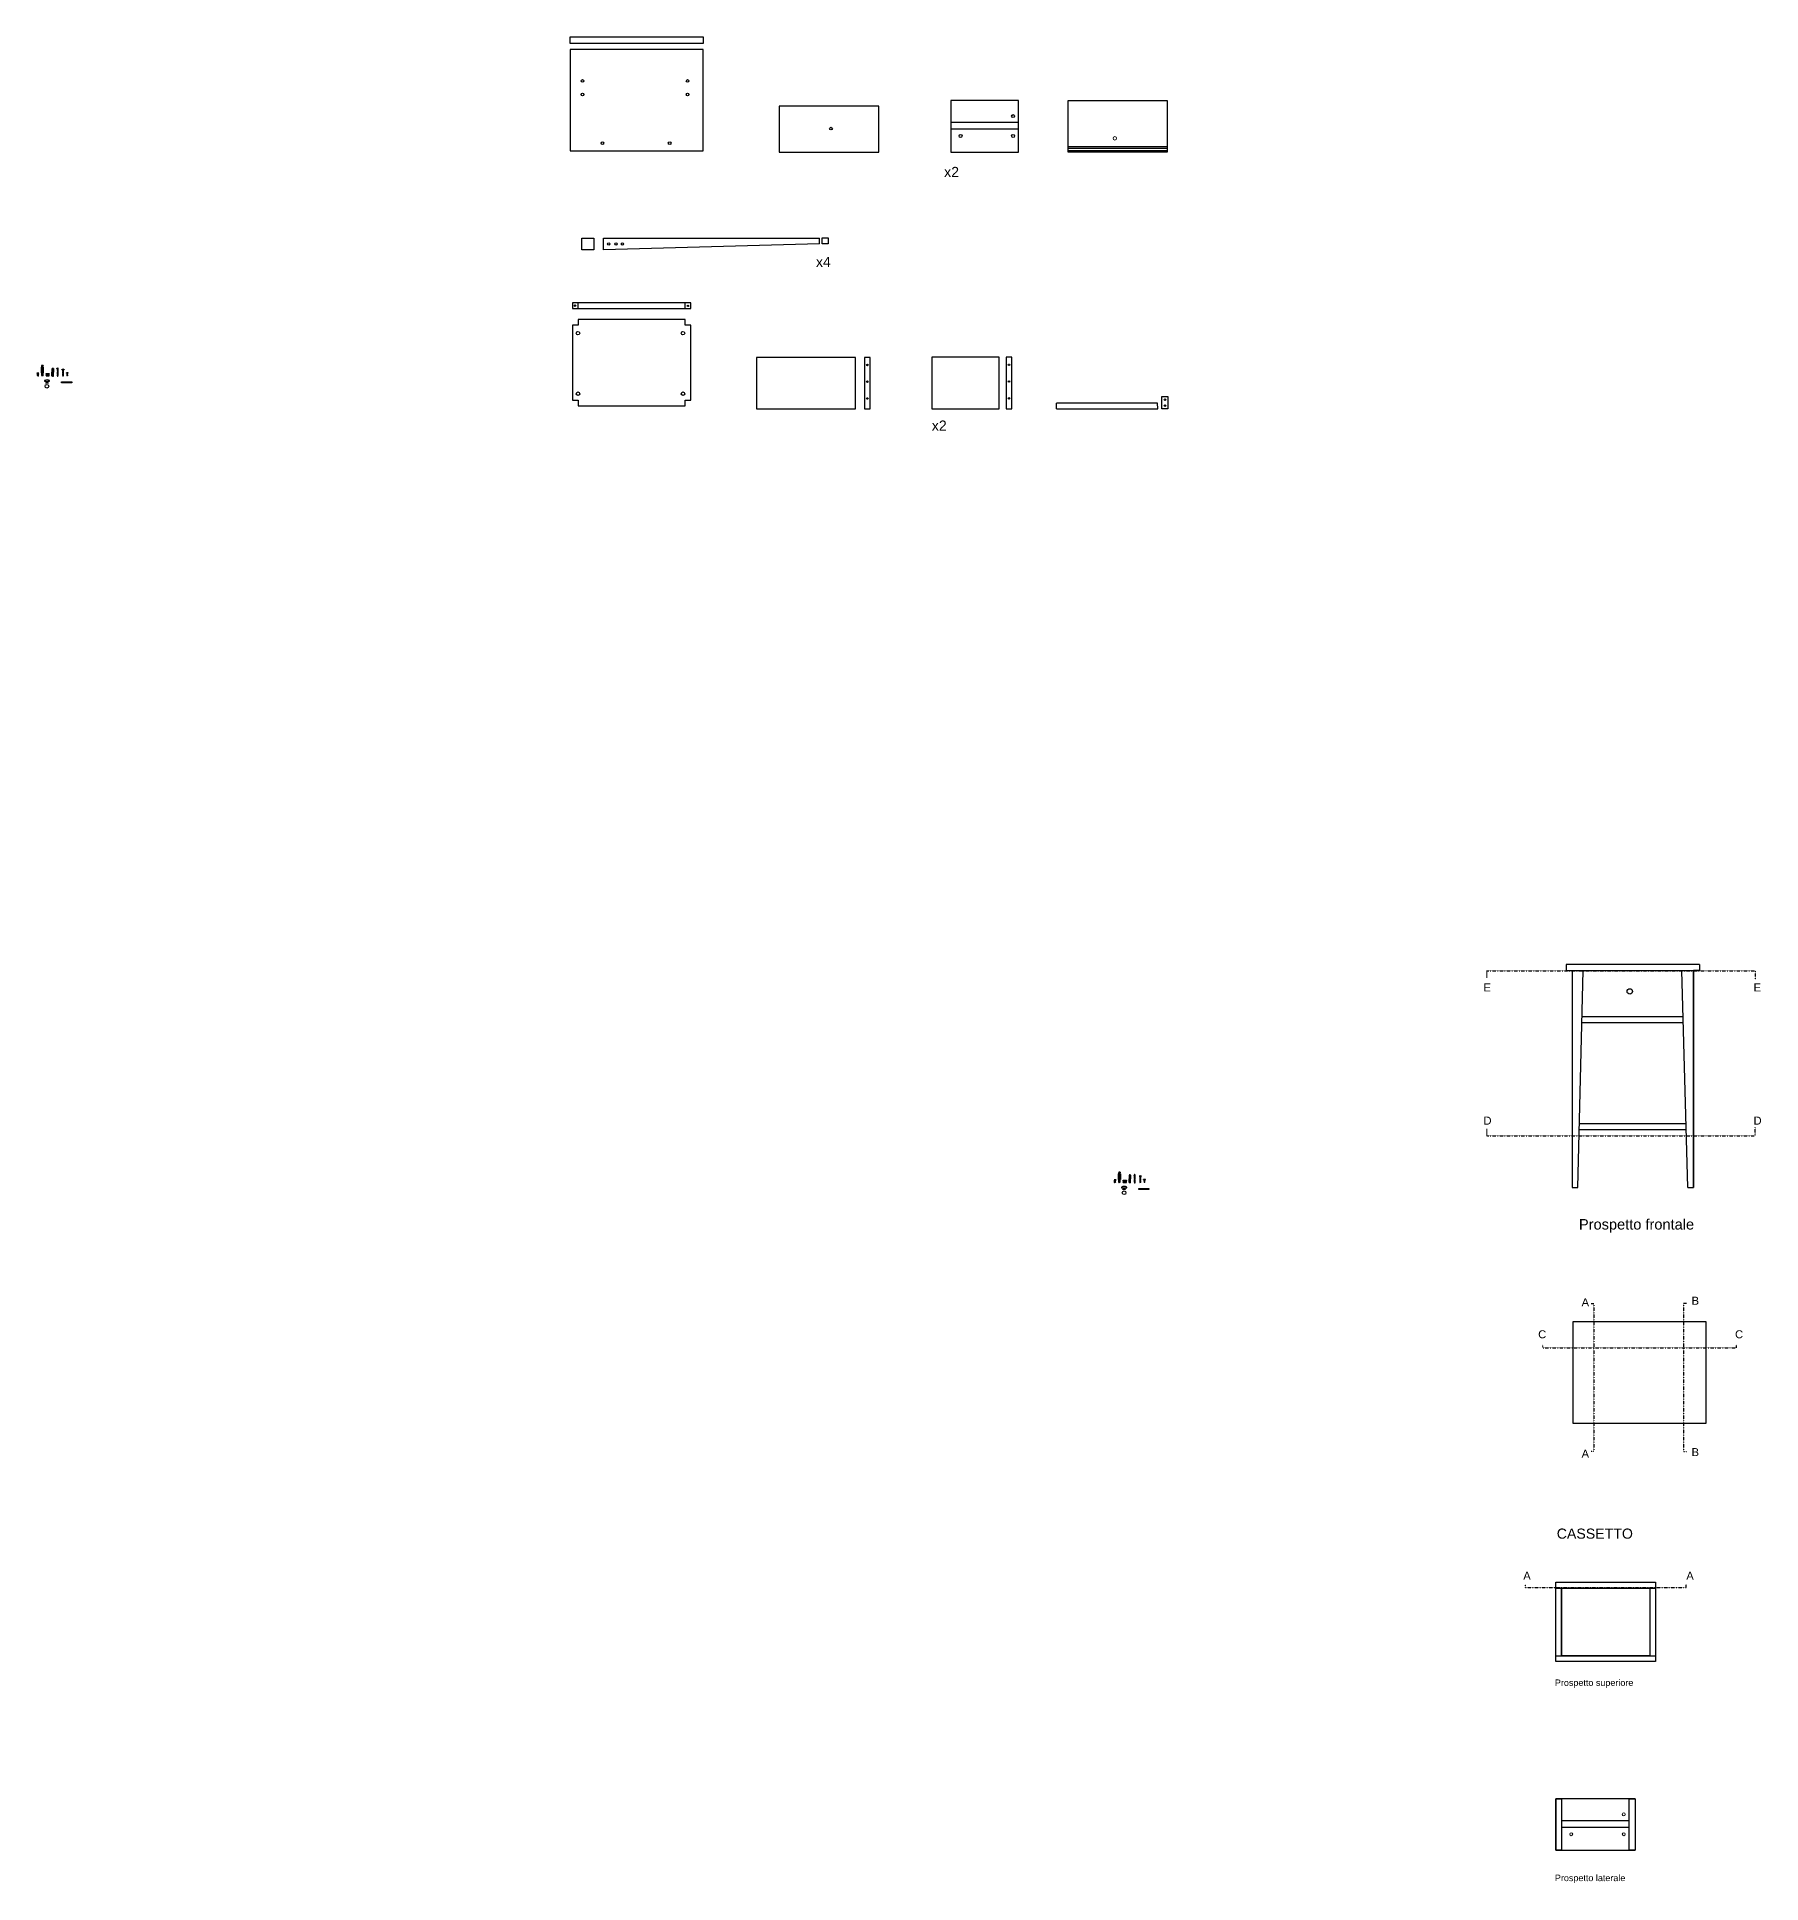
# Model space of a CAD drawing. Header units: inches. Extents: x 127 to 12054, y 222 to 18946.
# Drawn here: x 127 to 6081, y 11242 to 17616 of the extents above; entities that cross this region are included whole.
import ezdxf

# ---------------------------------------------------------------- set-up
doc = ezdxf.new("R2010")
doc.units = ezdxf.units.IN
doc.header["$MEASUREMENT"] = 0
doc.linetypes.add('DASHDOT', pattern=[1, 0.5, -0.25, 0, -0.25])
doc.layers.add('Arredi', color=3, linetype='Continuous', lineweight=30)
doc.layers.add('Dettagli', color=210, linetype='Continuous', lineweight=5)
for name, color, linetype in [('sezioni', 2, 'DASHDOT'), ('Testo', 1, 'Continuous'), ('Viti', 2, 'Continuous')]:
    doc.layers.add(name, color=color, linetype=linetype)
doc.styles.get("Standard").update_dxf_attribs({"font": 'Arial.ttf'})

# ---------------------------------------------------------------- blocks, each defined once
blk = doc.blocks.new('100413')
for p, q in [((40.46, 249.33), (40.43, 249.36)), ((40.43, 249.02), (40.47, 248.98)), ((40.48, 249.38), (40.46, 249.33)), ((40.49, 249.03), (40.46, 249.33)), ((40.47, 248.98), (40.49, 249.03)), ((40.53, 249.33), (40.48, 249.38)), ((40.49, 249.03), (40.54, 248.98)), ((40.55, 249.38), (40.53, 249.33)), ((40.56, 249.03), (40.53, 249.33)), ((40.54, 248.98), (40.56, 249.03)), ((40.6, 249.33), (40.55, 249.38)), ((40.56, 249.03), (40.61, 248.98)), ((40.62, 249.38), (40.6, 249.33)), ((40.63, 249.03), (40.6, 249.33)), ((40.61, 248.98), (40.63, 249.03)), ((40.67, 249.33), (40.62, 249.38)), ((40.63, 249.03), (40.68, 248.98)), ((40.69, 249.38), (40.67, 249.33)), ((40.7, 249.03), (40.67, 249.33)), ((40.68, 248.98), (40.7, 249.03)), ((40.74, 249.33), (40.69, 249.38)), ((40.7, 249.03), (40.75, 248.98)), ((40.76, 249.38), (40.74, 249.33)), ((40.77, 249.03), (40.74, 249.33)), ((40.75, 248.98), (40.77, 249.03)), ((40.81, 249.33), (40.76, 249.38)), ((40.77, 249.03), (40.82, 248.98)), ((40.83, 249.38), (40.81, 249.33)), ((40.84, 249.03), (40.81, 249.33)), ((40.82, 248.98), (40.84, 249.03)), ((40.88, 249.33), (40.83, 249.38)), ((40.84, 249.03), (40.89, 248.98)), ((40.9, 249.38), (40.88, 249.33)), ((40.91, 249.03), (40.88, 249.33)), ((40.89, 248.98), (40.91, 249.03)), ((40.95, 249.33), (40.9, 249.38)), ((40.91, 249.03), (40.96, 248.98)), ((40.97, 249.38), (40.95, 249.33)), ((40.98, 249.03), (40.95, 249.33)), ((40.96, 248.98), (40.98, 249.03)), ((41.02, 249.33), (40.97, 249.38)), ((40.98, 249.03), (41.03, 248.98)), ((41.04, 249.38), (41.02, 249.33)), ((41.05, 249.03), (41.02, 249.33)), ((41.03, 248.98), (41.05, 249.03)), ((41.09, 249.33), (41.04, 249.38)), ((41.05, 249.03), (41.1, 248.98)), ((41.11, 249.38), (41.09, 249.33)), ((41.12, 249.03), (41.09, 249.33)), ((41.1, 248.98), (41.12, 249.03)), ((41.16, 249.33), (41.11, 249.38)), ((41.12, 249.03), (41.17, 248.98)), ((41.18, 249.38), (41.16, 249.33)), ((41.19, 249.03), (41.16, 249.33)), ((41.17, 248.98), (41.19, 249.03)), ((41.23, 249.33), (41.18, 249.38)), ((41.19, 249.03), (41.24, 248.98)), ((41.25, 249.38), (41.23, 249.33)), ((41.26, 249.03), (41.23, 249.33)), ((41.24, 248.98), (41.26, 249.03)), ((41.3, 249.33), (41.25, 249.38)), ((41.26, 249.03), (41.31, 248.98)), ((41.32, 249.38), (41.3, 249.33)), ((41.33, 249.03), (41.3, 249.33)), ((41.31, 248.98), (41.33, 249.03)), ((41.37, 249.33), (41.32, 249.38)), ((41.33, 249.03), (41.38, 248.98)), ((41.39, 249.38), (41.37, 249.33)), ((41.4, 249.03), (41.37, 249.33)), ((41.38, 248.98), (41.4, 249.03)), ((41.44, 249.33), (41.39, 249.38)), ((41.4, 249.03), (41.45, 248.98)), ((41.46, 249.38), (41.44, 249.33)), ((41.47, 249.03), (41.44, 249.33)), ((41.45, 248.98), (41.47, 249.03)), ((41.51, 249.33), (41.46, 249.38)), ((41.47, 249.03), (41.52, 248.98)), ((41.53, 249.38), (41.51, 249.33)), ((41.54, 249.03), (41.51, 249.33)), ((41.52, 248.98), (41.54, 249.03)), ((41.58, 249.33), (41.53, 249.38)), ((41.54, 249.03), (41.59, 248.98)), ((41.6, 249.38), (41.58, 249.33)), ((41.61, 249.03), (41.58, 249.33)), ((41.59, 248.98), (41.61, 249.03)), ((41.65, 249.33), (41.6, 249.38)), ((41.61, 249.03), (41.66, 248.98)), ((41.67, 249.38), (41.65, 249.33)), ((41.68, 249.03), (41.65, 249.33)), ((41.66, 248.98), (41.68, 249.03)), ((41.72, 249.33), (41.67, 249.38)), ((41.68, 249.03), (41.73, 248.98)), ((41.74, 249.38), (41.72, 249.33)), ((41.75, 249.03), (41.72, 249.33)), ((41.73, 248.98), (41.75, 249.03)), ((41.79, 249.33), (41.74, 249.38)), ((41.75, 249.03), (41.8, 248.98)), ((41.81, 249.38), (41.79, 249.33)), ((41.82, 249.03), (41.79, 249.33)), ((41.8, 248.98), (41.82, 249.03)), ((41.86, 249.33), (41.81, 249.38)), ((41.82, 249.03), (41.87, 248.98)), ((41.88, 249.38), (41.86, 249.33)), ((41.89, 249.03), (41.86, 249.33)), ((41.87, 248.98), (41.89, 249.03)), ((41.93, 249.33), (41.88, 249.38)), ((41.89, 249.03), (41.94, 248.98)), ((41.95, 249.38), (41.93, 249.33)), ((41.96, 249.03), (41.93, 249.33)), ((41.94, 248.98), (41.96, 249.03)), ((42, 249.33), (41.95, 249.38)), ((41.96, 249.03), (42.01, 248.98)), ((42.02, 249.38), (42, 249.33)), ((42.03, 249.03), (42, 249.33)), ((42.01, 248.98), (42.03, 249.03)), ((42.07, 249.33), (42.02, 249.38)), ((42.03, 249.03), (42.08, 248.98)), ((42.09, 249.38), (42.07, 249.33)), ((42.1, 249.03), (42.07, 249.33)), ((42.08, 248.98), (42.1, 249.03)), ((42.14, 249.33), (42.09, 249.38)), ((42.1, 249.03), (42.15, 248.98)), ((42.16, 249.38), (42.14, 249.33)), ((42.17, 249.03), (42.14, 249.33)), ((42.15, 248.98), (42.17, 249.03)), ((42.21, 249.33), (42.16, 249.38)), ((42.17, 249.03), (42.22, 248.98)), ((42.23, 249.38), (42.21, 249.33)), ((42.24, 249.03), (42.21, 249.33)), ((42.22, 248.98), (42.24, 249.03)), ((42.28, 249.33), (42.23, 249.38)), ((42.24, 249.03), (42.29, 248.98)), ((42.3, 249.38), (42.28, 249.33)), ((42.31, 249.03), (42.28, 249.33)), ((42.29, 248.98), (42.31, 249.03)), ((42.35, 249.33), (42.3, 249.38)), ((42.31, 249.03), (42.36, 248.98)), ((42.37, 249.38), (42.35, 249.33)), ((42.38, 249.03), (42.35, 249.33)), ((42.36, 248.98), (42.38, 249.03)), ((42.42, 249.33), (42.37, 249.38)), ((42.38, 249.03), (42.43, 248.98)), ((42.44, 249.38), (42.42, 249.33)), ((42.45, 249.03), (42.42, 249.33)), ((42.43, 248.98), (42.45, 249.03)), ((42.49, 249.33), (42.44, 249.38)), ((42.45, 249.03), (42.5, 248.98)), ((42.51, 249.38), (42.49, 249.33)), ((42.52, 249.03), (42.49, 249.33)), ((42.5, 248.98), (42.52, 249.03)), ((42.56, 249.33), (42.51, 249.38)), ((42.52, 249.03), (42.57, 248.98)), ((42.58, 249.38), (42.56, 249.33)), ((42.59, 249.03), (42.56, 249.33)), ((42.57, 248.98), (42.59, 249.03)), ((42.63, 249.33), (42.58, 249.38)), ((42.59, 249.03), (42.64, 248.98)), ((42.65, 249.38), (42.63, 249.33)), ((42.66, 249.03), (42.63, 249.33)), ((42.64, 248.98), (42.66, 249.03)), ((42.7, 249.33), (42.65, 249.38)), ((42.66, 249.03), (42.71, 248.98)), ((42.72, 249.38), (42.7, 249.33)), ((42.73, 249.03), (42.7, 249.33)), ((42.71, 248.98), (42.73, 249.03)), ((42.77, 249.33), (42.72, 249.38)), ((42.73, 249.03), (42.78, 248.98)), ((42.8, 249.03), (42.77, 249.33)), ((42.77, 249.33), (42.8, 249.33)), ((42.78, 248.98), (42.8, 249.03)), ((42.8, 249.03), (42.8, 249.03)), ((42.83, 249.3), (42.83, 249.05))]:
    blk.add_line(p, q)
blk.add_lwpolyline([(40.33, 248.75), (40.33, 249.61, -0.414214), (40.35, 249.63), (40.41, 249.63, -0.414214), (40.43, 249.61), (40.43, 248.75, -0.414214), (40.41, 248.73), (40.35, 248.73, -0.414214)], format="xyb", close=True)
for centre, radius, start, end in [((41.35, 249.18), 1.08, 161.1224, 198.8776), ((42.8, 249.3), 0.025, 0, 90), ((42.8, 249.05), 0.025, 270, 0)]:
    blk.add_arc(centre, radius, start, end)
blk = doc.blocks.new('*U51')
blk.add_lwpolyline([(0, 0), (0, 0.1), (0.05, 0), (0.12, -0.4), (0.12, -0.5), (0.07, -0.4), (0, 0)])
blk = doc.blocks.new('*U52')
at = {"color": 0, "linetype": 'ByBlock', "lineweight": -2, "transparency": 16777216}
for p in [(42.38, 270.66), (42.6, 270.66), (42.81, 270.66), (43.03, 270.66), (43.24, 270.66)]:
    blk.add_blockref('*U51', p, dxfattribs=at)
blk = doc.blocks.new('118331')
for p, q in [((40.13, 264.93), (40.13, 264.33)), ((40.13, 264.93), (40.33, 264.93)), ((40.13, 264.33), (40.33, 264.33)), ((40.33, 264.93), (40.33, 264.33)), ((40.73, 264.83), (40.33, 264.83)), ((40.73, 264.43), (40.33, 264.43)), ((40.73, 264.98), (40.73, 264.28)), ((40.73, 264.98), (42.98, 264.98)), ((40.73, 264.8), (40.73, 264.45)), ((42.98, 264.28), (40.73, 264.28)), ((40.83, 264.98), (40.83, 264.68)), ((40.83, 264.93), (42.93, 264.93)), ((40.83, 264.68), (42.93, 264.68)), ((40.83, 264.58), (40.83, 264.28)), ((40.83, 264.58), (42.93, 264.58)), ((40.83, 264.33), (42.93, 264.33)), ((42.93, 264.98), (42.93, 264.68)), ((42.93, 264.58), (42.93, 264.28)), ((42.98, 264.98), (42.98, 264.28)), ((42.98, 264.83), (43.07, 264.83)), ((43.14, 264.43), (42.98, 264.43)), ((43.12, 264.83), (43.28, 264.83)), ((43.35, 264.43), (43.19, 264.43)), ((43.33, 264.83), (43.5, 264.83)), ((43.57, 264.43), (43.4, 264.43)), ((43.55, 264.83), (43.72, 264.83)), ((43.79, 264.43), (43.62, 264.43)), ((43.77, 264.83), (43.93, 264.83)), ((44, 264.43), (43.84, 264.43)), ((43.98, 264.83), (44.08, 264.83)), ((44.08, 264.43), (44.05, 264.43)), ((44.13, 264.78), (44.13, 264.48))]:
    blk.add_line(p, q)
for centre, start, end in [((44.08, 264.78), 360, 90), ((44.08, 264.48), 270, 0)]:
    blk.add_arc(centre, 0.05, start, end)
blk.add_blockref('*U52', (0.69, -5.83))
blk = doc.blocks.new('*U61')
blk.add_lwpolyline([(0, 0), (0, 0.1), (0.05, 0), (0.12, -0.4), (0.12, -0.5), (0.07, -0.4), (0, 0)])
blk = doc.blocks.new('*U62')
at = {"color": 0, "linetype": 'ByBlock', "lineweight": -2, "transparency": 16777216}
for p in [(42.38, 270.66), (42.61, 270.66), (42.84, 270.66), (43.06, 270.66)]:
    blk.add_blockref('*U61', p, dxfattribs=at)
blk = doc.blocks.new('100347')
for p, q in [((40.13, 252.09), (40.25, 251.93)), ((40.13, 252.09), (40.13, 251.29)), ((40.25, 251.44), (40.13, 251.29)), ((40.41, 251.49), (40.38, 251.49)), ((40.57, 251.89), (40.39, 251.89)), ((40.64, 251.49), (40.46, 251.49)), ((40.79, 251.89), (40.62, 251.89)), ((40.87, 251.49), (40.69, 251.49)), ((41.02, 251.89), (40.84, 251.89)), ((41.09, 251.49), (40.92, 251.49)), ((41.16, 251.89), (41.07, 251.89)), ((41.16, 251.49), (41.14, 251.49)), ((41.21, 251.85), (41.19, 251.87)), ((41.19, 251.5), (41.21, 251.52)), ((41.23, 251.82), (41.23, 251.56))]:
    blk.add_line(p, q)
for centre, radius, start, end in [((40.38, 252.09), 0.2, 230.24315, 257.66039), ((40.38, 251.29), 0.2, 90, 129.75685), ((41.16, 251.84), 0.05, 45, 90), ((41.16, 251.54), 0.05, 270, 315), ((41.18, 251.82), 0.05, 0, 45), ((41.18, 251.56), 0.05, 315, 0)]:
    blk.add_arc(centre, radius, start, end)
blk.add_blockref('*U62', (-2.04, -18.77))
blk = doc.blocks.new('*U65')
blk.add_lwpolyline([(0.1, -0.5), (0.1, -0.4), (0.1, -0.5), (0.2, -0.8), (0.2, -0.8), (0.1, -0.8), (0.1, -0.5)])
blk = doc.blocks.new('*U66')
at = {"color": 0, "linetype": 'ByBlock', "lineweight": -2, "transparency": 16777216}
for p in [(40.6, 237.9), (40.8, 237.9), (40.9, 237.9), (41.1, 237.9), (41.3, 237.9), (41.4, 237.9), (41.6, 237.9), (41.7, 237.9), (41.9, 237.9), (42, 237.9), (42.2, 237.9), (42.4, 237.9), (42.5, 237.9), (42.7, 237.9), (42.8, 237.9), (43, 237.9), (43.2, 237.9), (43.3, 237.9), (43.5, 237.9), (43.6, 237.9), (43.8, 237.9), (43.9, 237.9), (44.1, 237.9), (44.3, 237.9), (44.4, 237.9), (44.6, 237.9), (44.7, 237.9), (44.9, 237.9), (45, 237.9), (45.2, 237.9), (45.4, 237.9), (45.5, 237.9), (45.7, 237.9)]:
    blk.add_blockref('*U65', p, dxfattribs=at)
blk = doc.blocks.new('109048')
for p, q in [((40.1, 237.5), (40.1, 237.1)), ((40.6, 237.7), (40.4, 237.7)), ((40.6, 236.8), (40.4, 236.8)), ((40.6, 237.7), (40.6, 236.9)), ((40.6, 237.4), (40.7, 237.4)), ((40.6, 237.1), (40.8, 237.1)), ((40.7, 237.4), (40.9, 237.4)), ((40.8, 237.1), (40.9, 237.1)), ((40.9, 237.4), (41, 237.4)), ((40.9, 237.1), (41.1, 237.1)), ((41.1, 237.4), (41.2, 237.4)), ((41.1, 237.1), (41.2, 237.1)), ((41.2, 237.4), (41.3, 237.4)), ((41.3, 237.1), (41.4, 237.1)), ((41.4, 237.4), (41.5, 237.4)), ((41.4, 237.1), (41.5, 237.1)), ((41.5, 237.4), (41.6, 237.4)), ((41.6, 237.1), (41.7, 237.1)), ((41.7, 237.4), (41.8, 237.4)), ((41.7, 237.1), (41.9, 237.1)), ((41.8, 237.4), (42, 237.4)), ((41.9, 237.1), (42, 237.1)), ((42, 237.4), (42.1, 237.4)), ((42.1, 237.1), (42.2, 237.1)), ((42.2, 237.4), (42.3, 237.4)), ((42.2, 237.1), (42.3, 237.1)), ((42.3, 237.4), (42.4, 237.4)), ((42.4, 237.1), (42.5, 237.1)), ((42.5, 237.4), (42.6, 237.4)), ((42.5, 237.1), (42.6, 237.1)), ((42.6, 237.4), (42.8, 237.4)), ((42.7, 237.1), (42.8, 237.1)), ((42.8, 237.4), (42.9, 237.4)), ((42.8, 237.1), (43, 237.1)), ((42.9, 237.4), (43.1, 237.4)), ((43, 237.1), (43.1, 237.1)), ((43.1, 237.4), (43.2, 237.4)), ((43.2, 237.1), (43.3, 237.1)), ((43.3, 237.4), (43.4, 237.4)), ((43.3, 237.1), (43.4, 237.1)), ((43.4, 237.4), (43.5, 237.4)), ((43.5, 237.1), (43.6, 237.1)), ((43.6, 237.4), (43.7, 237.4)), ((43.6, 237.1), (43.8, 237.1)), ((43.7, 237.4), (43.9, 237.4)), ((43.8, 237.1), (43.9, 237.1)), ((43.9, 237.4), (44, 237.4)), ((43.9, 237.1), (44.1, 237.1)), ((44, 237.4), (44.2, 237.4)), ((44.1, 237.1), (44.2, 237.1)), ((44.2, 237.4), (44.3, 237.4)), ((44.3, 237.1), (44.4, 237.1)), ((44.4, 237.4), (44.5, 237.4)), ((44.4, 237.1), (44.5, 237.1)), ((44.5, 237.4), (44.6, 237.4)), ((44.6, 237.1), (44.7, 237.1)), ((44.7, 237.4), (44.8, 237.4)), ((44.7, 237.1), (44.9, 237.1)), ((44.8, 237.4), (45, 237.4)), ((44.9, 237.1), (45, 237.1)), ((45, 237.4), (45.1, 237.4)), ((45.1, 237.1), (45.2, 237.1)), ((45.2, 237.4), (45.3, 237.4)), ((45.2, 237.1), (45.3, 237.1)), ((45.3, 237.4), (45.4, 237.4)), ((45.4, 237.1), (45.5, 237.1)), ((45.5, 237.4), (45.6, 237.4)), ((45.5, 237.1), (45.6, 237.1)), ((45.6, 237.4), (45.8, 237.4)), ((45.7, 237.1), (45.8, 237.1)), ((45.8, 237.4), (45.9, 237.4)), ((45.8, 237.1), (45.9, 237.1)), ((45.9, 237.4), (45.9, 237.5)), ((45.9, 237.5), (45.9, 237.4)), ((46, 237.2), (45.9, 237.4)), ((45.9, 237.4), (46, 237.2)), ((46.1, 237.5), (46, 237.4)), ((46, 237.4), (46, 237.4)), ((46, 237.4), (46.1, 237.2)), ((46, 237.2), (46, 237.1)), ((46, 237.1), (46, 237.2)), ((46, 237.2), (46.1, 237.2)), ((46.1, 237.4), (46.1, 237.5)), ((46.1, 237.4), (46.3, 237.3)), ((46.1, 237.2), (46.1, 237.4)), ((46.1, 237.2), (46.3, 237.3)), ((46.1, 237.2), (46.1, 237.2)), ((46.1, 237.2), (46.1, 237.2))]:
    blk.add_line(p, q)
for centre, radius, start, end in [((40.4, 237.4), 0.302, 89.5191, 170.092), ((40.4, 237.1), 0.302, 189.908, 270.4809), ((40.6, 237.7), 0.05, 0, 90), ((40.6, 236.9), 0.05, 270, 0), ((45.9, 237.2), 0.2, 69.444, 77.7361), ((45.9, 237.2), 0.2, 88.0665, 90), ((45.9, 237.3), 0.2, 270, 287.0896)]:
    blk.add_arc(centre, radius, start, end)
blk.add_blockref('*U66', (0, 0))
blk = doc.blocks.new('101345')
for p, q in [((40.13, 264.91), (40.13, 264.61)), ((40.17, 264.99), (40.27, 265.05)), ((40.17, 264.53), (40.27, 264.47)), ((40.28, 264.46), (40.28, 265.06)), ((40.29, 264.46), (41.63, 264.46)), ((40.3, 265.06), (41.63, 265.06)), ((40.38, 264.94), (41.63, 264.94)), ((40.38, 264.82), (41.63, 264.82)), ((40.38, 264.7), (41.63, 264.7)), ((40.38, 264.58), (41.63, 264.58)), ((42.96, 265.06), (41.63, 265.06)), ((42.88, 264.94), (41.63, 264.94)), ((42.88, 264.82), (41.63, 264.82)), ((42.88, 264.7), (41.63, 264.7)), ((42.88, 264.58), (41.63, 264.58)), ((42.96, 264.46), (41.63, 264.46)), ((42.98, 264.46), (42.98, 265.06)), ((43.09, 264.99), (42.99, 265.05)), ((43.09, 264.53), (42.99, 264.47)), ((43.13, 264.91), (43.13, 264.61))]:
    blk.add_line(p, q)
for centre, radius, start, end in [((40.23, 264.91), 0.1, 123.56676, 180), ((40.23, 264.61), 0.1, 180, 236.29116), ((40.3, 265.01), 0.05, 90, 123.56676), ((40.29, 264.51), 0.05, 236.29116, 270), ((42.96, 265.01), 0.05, 56.43324, 90), ((42.96, 264.51), 0.05, 270, 303.70884), ((43.03, 264.91), 0.1, 0, 56.43324), ((43.03, 264.61), 0.1, 303.70884, 0)]:
    blk.add_arc(centre, radius, start, end)
blk = doc.blocks.new('*U68')
blk.add_lwpolyline([(0.1, -0.2), (0.06, 0), (0.04, 0.05), (0.03, 0), (0.06, -0.2), (0.09, -0.25), (0.1, -0.2)])
blk = doc.blocks.new('*U69')
at = {"color": 0, "linetype": 'ByBlock', "lineweight": -2, "transparency": 16777216}
for p in [(40.3, 254.75), (40.42, 254.75), (40.54, 254.75), (40.65, 254.75), (40.77, 254.75), (40.89, 254.75)]:
    blk.add_blockref('*U68', p, dxfattribs=at)
blk = doc.blocks.new('109049')
for p, q in [((40.43, 240.28), (40.33, 240.28)), ((40.33, 240.28), (40.33, 239.58)), ((40.43, 239.58), (40.33, 239.58)), ((40.48, 240.23), (40.48, 239.63)), ((40.52, 240.03), (40.48, 240.03)), ((40.56, 239.83), (40.48, 239.83)), ((40.64, 240.03), (40.56, 240.03)), ((40.67, 239.83), (40.59, 239.83)), ((40.75, 240.03), (40.67, 240.03)), ((40.79, 239.83), (40.71, 239.83)), ((40.87, 240.03), (40.79, 240.03)), ((40.91, 239.83), (40.83, 239.83)), ((40.99, 240.03), (40.91, 240.03)), ((41.02, 239.83), (40.94, 239.83)), ((41.11, 240.03), (41.02, 240.03)), ((41.14, 239.83), (41.06, 239.83)), ((41.22, 240.03), (41.14, 240.03)), ((41.23, 239.83), (41.18, 239.83)), ((41.32, 240.01), (41.35, 240)), ((41.37, 239.88), (41.32, 239.85)), ((41.35, 240), (41.36, 240.05)), ((41.37, 239.88), (41.35, 240)), ((41.36, 240.05), (41.38, 239.98)), ((41.4, 239.83), (41.37, 239.88)), ((41.38, 239.98), (41.48, 239.93)), ((41.38, 239.98), (41.4, 239.89)), ((41.48, 239.93), (41.4, 239.89)), ((41.4, 239.89), (41.4, 239.83))]:
    blk.add_line(p, q)
blk.add_lwpolyline([(41.26, 239.83), (41.22, 240.03), (41.23, 240.08), (41.26, 240.03), (41.29, 239.84), (41.29, 239.78), (41.26, 239.83)])
for centre, radius, start, end in [((40.43, 240.23), 0.05, 0, 90), ((40.43, 239.63), 0.05, 270, 0), ((41.23, 240.03), 0.2, 270, 277.37205), ((41.23, 239.83), 0.2, 63.43495, 82.71422), ((41.23, 240.03), 0.2, 287.24494, 296.56505)]:
    blk.add_arc(centre, radius, start, end)
blk.add_blockref('*U69', (0.19, -14.72))

msp = doc.modelspace()

# ---------------------------------------------------------------- linework, layer by layer
at = {"layer": 'Arredi'}
for p, q in [((3283.498, 17397.018), (3283.498, 17218.829)), ((3517.434, 17218.829), (3517.434, 17397.018)), ((2083.89, 16921.99), (2829.832, 16921.99)), ((2083.89, 16921.99), (2151.253, 16921.99)), ((2083.89, 16880.904), (2083.89, 16921.99)), ((2829.832, 16901.99), (2083.89, 16880.904)), ((2839.363, 16902.26), (2839.363, 16922.26)), ((2839.363, 16922.26), (2859.363, 16922.26)), ((2859.363, 16902.26), (2839.363, 16902.26)), ((2859.363, 16922.26), (2859.363, 16902.26)), ((2385.414, 16698.103), (1976.414, 16698.103)), ((1976.414, 16698.103), (1976.414, 16678.103)), ((1976.414, 16678.103), (2385.414, 16678.103)), ((1996.414, 16678.103), (1996.414, 16698.103)), ((2365.414, 16640.968), (1996.414, 16640.968)), ((1996.414, 16640.968), (1996.414, 16620.968)), ((2365.414, 16678.103), (2365.414, 16698.103)), ((2365.414, 16620.968), (2365.414, 16640.968)), ((2385.414, 16678.103), (2385.414, 16698.103)), ((1976.414, 16620.968), (1976.414, 16361.968)), ((1996.414, 16620.968), (1976.414, 16620.968)), ((1976.414, 16620.968), (1976.414, 16620.968)), ((2385.414, 16620.968), (2365.414, 16620.968)), ((2385.414, 16361.968), (2385.414, 16620.968)), ((2984.782, 16509.798), (2984.782, 16331.608)), ((3004.782, 16509.798), (2984.782, 16509.798)), ((3004.782, 16331.608), (3004.782, 16509.798)), ((3473.884, 16510.254), (3473.884, 16332.065)), ((3493.884, 16510.254), (3473.884, 16510.254)), ((3493.884, 16332.065), (3493.884, 16510.254)), ((1976.414, 16361.968), (1996.414, 16361.968)), ((1996.414, 16361.968), (1996.414, 16341.968)), ((1996.414, 16361.968), (1996.414, 16341.968)), ((1996.414, 16341.968), (1996.414, 16341.968)), ((1996.414, 16341.968), (2365.414, 16341.968)), ((2365.414, 16341.968), (2365.414, 16361.968)), ((2365.414, 16361.968), (2385.414, 16361.968)), ((2984.782, 16331.608), (3004.782, 16331.608)), ((3473.884, 16332.065), (3493.884, 16332.065)), ((3648.095, 16331.968), (3648.598, 16351.968)), ((3648.095, 16331.968), (3997.623, 16331.968)), ((3997.065, 16351.968), (3648.598, 16351.968)), ((3997.623, 16331.968), (3997.065, 16351.968)), ((5868.388, 14413.197), (5408.388, 14413.197)), ((5408.388, 14413.197), (5408.388, 14393.197)), ((5868.388, 14413.197), (5868.388, 14393.197)), ((5408.388, 14393.197), (5868.388, 14393.197)), ((5408.388, 14393.197), (5408.388, 14393.197)), ((5408.388, 14393.197), (5428.388, 14393.197)), ((5428.388, 14393.197), (5428.388, 13643.197)), ((5428.388, 14393.197), (5428.388, 14093.197)), ((5428.388, 14393.197), (5428.388, 14193.197)), ((5428.388, 14393.197), (5428.388, 14344.546)), ((5448.388, 13643.197), (5467.273, 14393.197)), ((5828.16, 13643.197), (5807.251, 14393.197)), ((5848.388, 13643.197), (5848.388, 14393.197)), ((5848.388, 14393.197), (5848.388, 13643.197)), ((5868.388, 14393.197), (5848.388, 14393.197)), ((5848.388, 14393.197), (5848.388, 14364.222)), ((5811.711, 14233.197), (5463.244, 14233.197)), ((5462.741, 14213.197), (5812.269, 14213.197)), ((5453.438, 13843.767), (5822.568, 13843.767)), ((5822.011, 13863.767), (5453.942, 13863.767)), ((5428.388, 13643.197), (5448.388, 13643.197)), ((5828.16, 13643.197), (5848.388, 13643.197)), ((5372.13, 12260.53), (5717.13, 12260.53)), ((5392.13, 12260.53), (5392.13, 12026.594)), ((5697.13, 12260.53), (5697.13, 12026.594)), ((5372.13, 12026.594), (5717.13, 12026.594))]:
    msp.add_line(p, q, dxfattribs=at)
at = {"layer": 'Arredi', "color": 0}
msp.add_line((2829.832, 16901.99), (2829.832, 16921.99), dxfattribs=at)
at = {"layer": 'Arredi'}
for points in [[(1968.175, 17616.302), (2428.175, 17616.302), (2428.175, 17593.382), (1968.175, 17593.382)], [(1968.175, 17573.382), (1968.175, 17223.382), (2428.175, 17223.382), (2428.175, 17573.382)], [(3034.464, 17377.228), (2690.421, 17377.228), (2690.421, 17218.559), (3034.464, 17218.559)], [(2050.336, 16921.99), (2050.336, 16880.904), (2009.336, 16880.904), (2009.336, 16921.99)], [(2954.382, 16509.798), (2611.781, 16509.798), (2611.781, 16331.608), (2954.382, 16331.608)], [(3450.373, 16510.254), (3217.523, 16510.254), (3217.523, 16332.065), (3450.373, 16332.065)], [(5431.514, 13179.329), (5431.514, 12829.329), (5891.514, 12829.329), (5891.514, 13179.329)], [(5717.13, 12006.594), (5372.13, 12006.594), (5372.13, 12280.53), (5717.13, 12280.53)], [(5697.13, 12026.594), (5392.13, 12026.594), (5392.13, 12260.53), (5697.13, 12260.53)], [(5372.13, 11533.179), (5392.13, 11533.179), (5392.13, 11354.989), (5372.13, 11354.989)], [(5626.066, 11533.179), (5646.066, 11533.179), (5646.066, 11354.989), (5626.066, 11354.989)]]:
    msp.add_lwpolyline(points, close=True, dxfattribs=at)
for points in [[(3517.434, 17397.018), (3283.498, 17397.018)], [(4030.559, 17397.018), (4030.559, 17218.829), (3687.958, 17218.829), (3687.958, 17397.018)], [(3687.958, 17397.018), (3687.958, 17397.018), (4030.559, 17397.018), (4030.559, 17397.018)], [(3283.498, 17322.285), (3517.434, 17322.285)], [(3517.434, 17297.263), (3283.498, 17297.263)], [(3283.498, 17218.829), (3517.434, 17218.829)], [(3687.958, 17238.143), (4030.559, 17238.143)], [(3687.958, 17232.737), (4030.559, 17232.737)], [(4030.559, 17222.677), (3687.958, 17222.677)], [(4030.559, 17218.829), (3687.958, 17218.829)], [(4012.164, 16374.968), (4032.164, 16374.968), (4032.164, 16331.968), (4012.164, 16331.968), (4012.164, 16374.968)], [(5646.066, 11533.179), (5372.13, 11533.179), (5372.13, 11354.989), (5646.066, 11354.989)], [(5392.13, 11458.445), (5626.066, 11458.445)], [(5626.066, 11433.423), (5392.13, 11433.423)]]:
    msp.add_lwpolyline(points, dxfattribs=at)
msp.add_circle((5627.819, 14320.727), 9.211, dxfattribs=at)
at = {"layer": 'Dettagli'}
for p, q in [((5134.698, 14393.229), (5134.698, 14368.013)), ((5134.698, 13820.608), (5134.698, 13845.824))]:
    msp.add_line(p, q, dxfattribs=at)
for centre, radius in [((3849.493, 17266.164), 6.164), ((5606.947, 11479.182), 5.119), ((5425.553, 11410.39), 5.119), ((5606.947, 11410.39), 5.119)]:
    msp.add_circle(centre, radius, dxfattribs=at)
at = {"layer": 'sezioni'}
for p, q in [((5136.716, 14391.866), (6060.406, 14391.866)), ((6060.406, 14391.866), (6060.406, 14361.734)), ((6060.406, 13821.971), (6060.406, 13852.103)), ((5136.716, 13821.971), (6060.406, 13821.971)), ((5493.929, 13243.015), (5503.929, 13243.015)), ((5503.929, 13243.015), (5503.929, 12732.167)), ((5823.159, 13243.015), (5813.159, 13243.015)), ((5813.159, 13243.015), (5813.159, 12732.167)), ((5326.294, 13100.39), (5326.294, 13090.39)), ((5326.294, 13090.39), (5996.561, 13090.39)), ((5996.561, 13090.39), (5996.561, 13100.39)), ((5503.929, 12732.167), (5493.929, 12732.167)), ((5813.159, 12732.167), (5823.159, 12732.167)), ((5266.395, 12272.95), (5266.395, 12262.95)), ((5266.395, 12262.95), (5823, 12262.95)), ((5823, 12262.95), (5823, 12272.95))]:
    msp.add_line(p, q, dxfattribs=at)
at = {"layer": 'Viti'}
for p, q in [((159.303, 16450.31), (159.303, 16452.835)), ((159.725, 16452.382), (159.303, 16452.382)), ((159.303, 16451.023), (159.725, 16451.023)), ((169.11, 16450.302), (159.303, 16450.31)), ((159.303, 16445.701), (159.303, 16447.525)), ((159.303, 16447.525), (169.11, 16447.525)), ((159.725, 16451.023), (159.725, 16452.382)), ((162.539, 16452.382), (162.539, 16451.023)), ((165.759, 16452.382), (165.759, 16451.023)), ((165.759, 16450.305), (165.759, 16447.525)), ((167.638, 16452.382), (169.796, 16452.382)), ((167.638, 16452.382), (167.638, 16451.023)), ((167.638, 16451.023), (169.796, 16451.023)), ((169.11, 16447.525), (169.11, 16450.302)), ((169.796, 16445.701), (169.796, 16452.835)), ((153.53, 16430.148), (153.53, 16427.872)), ((153.53, 16427.872), (171.184, 16427.872)), ((159.303, 16445.701), (169.796, 16445.701)), ((171.184, 16427.872), (171.184, 16430.155)), ((247.368, 16425.383), (247.368, 16421.724)), ((3873.046, 13645.233), (3873.046, 13642.957)), ((3873.046, 13642.957), (3890.7, 13642.957)), ((3878.819, 13665.394), (3878.819, 13667.92)), ((3879.241, 13667.466), (3878.819, 13667.466)), ((3878.819, 13666.108), (3879.241, 13666.108)), ((3888.626, 13665.387), (3878.819, 13665.394)), ((3878.819, 13660.786), (3878.819, 13662.61)), ((3878.819, 13662.61), (3888.626, 13662.61)), ((3878.819, 13660.786), (3889.312, 13660.786)), ((3879.241, 13666.108), (3879.241, 13667.466)), ((3882.056, 13667.466), (3882.056, 13666.108)), ((3885.275, 13667.466), (3885.275, 13666.108)), ((3885.275, 13665.389), (3885.275, 13662.61)), ((3887.154, 13667.466), (3889.312, 13667.466)), ((3887.154, 13667.466), (3887.154, 13666.108)), ((3887.154, 13666.108), (3889.312, 13666.108)), ((3888.626, 13662.61), (3888.626, 13665.387)), ((3889.312, 13660.786), (3889.312, 13667.92)), ((3890.7, 13642.957), (3890.7, 13645.239)), ((3966.884, 13640.468), (3966.884, 13636.808))]:
    msp.add_line(p, q, dxfattribs=at)
for points in [[(158.504, 16453.322), (170.64, 16453.322), (170.64, 16452.835), (158.504, 16452.835)], [(160.973, 16452.382), (167.11, 16452.382), (167.11, 16451.023), (160.973, 16451.023)], [(158.093, 16422.347), (166.138, 16422.347), (166.138, 16421.323), (158.093, 16421.323)], [(160.495, 16427.872), (164.038, 16427.872), (164.038, 16422.347), (160.495, 16422.347)], [(3878.02, 13668.407), (3890.156, 13668.407), (3890.156, 13667.92), (3878.02, 13667.92)], [(3880.012, 13642.957), (3883.554, 13642.957), (3883.554, 13637.432), (3880.012, 13637.432)], [(3880.489, 13667.466), (3886.627, 13667.466), (3886.627, 13666.108), (3880.489, 13666.108)], [(3877.61, 13637.432), (3885.654, 13637.432), (3885.654, 13636.408), (3877.61, 13636.408)]]:
    msp.add_lwpolyline(points, close=True, dxfattribs=at)
for points in [[(247.471, 16421.724), (212.607, 16421.724), (212.607, 16425.383), (247.368, 16425.383)], [(235.168, 16422.999), (230.822, 16422.999)], [(230.86, 16423.864), (235.13, 16423.864)], [(3966.987, 13636.808), (3932.123, 13636.808), (3932.123, 13640.468), (3966.884, 13640.468)], [(3954.684, 13638.084), (3950.338, 13638.084)], [(3950.376, 13638.948), (3954.647, 13638.948)]]:
    msp.add_lwpolyline(points, dxfattribs=at)
for centre, radius in [((2011.008, 17464.167), 4.645), ((2374.346, 17464.167), 4.645), ((2011.008, 17417.77), 4.645), ((2374.346, 17417.77), 4.645), ((3498.315, 17343.021), 5.119), ((2869.419, 17299.627), 4.645), ((3316.92, 17274.23), 5.119), ((3498.315, 17274.23), 5.119), ((2079.935, 17249.823), 4.645), ((2312.324, 17249.823), 4.645), ((2101.679, 16901.58), 3.773), ((2126.912, 16901.58), 3.773), ((2149.23, 16901.58), 3.773), ((1985.598, 16688.457), 2.466), ((2375.274, 16687.494), 2.466), ((1995.645, 16593.609), 6.147), ((2358.308, 16593.609), 6.147), ((2994.949, 16483.549), 2.66), ((3484.051, 16484.005), 2.66), ((161.819, 16410.365), 6.376), ((226.141, 16423.553), 0.488), ((240.788, 16423.553), 0.488), ((1995.645, 16384.534), 6.147), ((2358.308, 16384.534), 6.147), ((2994.949, 16425.968), 2.66), ((3484.051, 16426.424), 2.66), ((2994.949, 16367.719), 2.66), ((3484.051, 16368.175), 2.66), ((4022.466, 16363.639), 2.66), ((4022.487, 16343.119), 2.66), ((3881.335, 13625.45), 6.376), ((3945.657, 13638.638), 0.488), ((3960.304, 13638.638), 0.488)]:
    msp.add_circle(centre, radius, dxfattribs=at)
for centre, radius, start, end in [((162.365, 16409.891), 22.099, 66.4789031, 113.5643604), ((231.048, 16423.422), 0.48, 113.1348341, 241.887615), ((234.942, 16423.422), 0.48, 298.112385, 66.8651659), ((3881.881, 13624.976), 22.099, 66.4789031, 113.5643604), ((3950.565, 13638.507), 0.48, 113.1348341, 241.887615), ((3954.458, 13638.507), 0.48, 298.112385, 66.8651659)]:
    msp.add_arc(centre, radius, start, end, dxfattribs=at)

# ---------------------------------------------------------------- block references
at = {"layer": 'Viti', "rotation": 270}
for name, p, xscale, yscale, zscale in [('100347', (-2102.761, 16811.593), 8.87456312268213, 8.87456312268213, 8.87456312268213), ('118331', (-2202.461, 16837.478), 8.87456312268213, 8.87456312268213, 8.87456312268213), ('101345', (-2167.648, 16827.882), 8.87456312268213, 8.87456312268213, 8.87456312268213), ('109048', (-911.682, 16660.466), 4.679501434706016, 4.679501434706016, 4.679501434706016), ('100413', (-1993.728, 16825.97), 8.87456312268213, 8.87456312268213, 8.87456312268213), ('109049', (-1896.881, 16813.989), 8.87456312268213, 8.87456312268213, 8.87456312268213), ('100347', (1616.755, 14026.678), 8.87456312268213, 8.87456312268213, 8.87456312268213), ('118331', (1517.055, 14052.563), 8.87456312268213, 8.87456312268213, 8.87456312268213), ('101345', (1551.868, 14042.967), 8.87456312268213, 8.87456312268213, 8.87456312268213), ('109048', (2807.834, 13875.551), 4.679501434706016, 4.679501434706016, 4.679501434706016), ('100413', (1725.789, 14041.055), 8.87456312268213, 8.87456312268213, 8.87456312268213), ('109049', (1822.635, 14029.074), 8.87456312268213, 8.87456312268213, 8.87456312268213)]:
    msp.add_blockref(name, p, dxfattribs=dict(at, xscale=xscale, yscale=yscale, zscale=zscale))

# ---------------------------------------------------------------- texts
at = {"layer": 'Testo'}
for s, width, gutter_width, insert, char_height, attachment_point in [('x2', 211.5, 175, (3259.935, 17167.566), 35, 1), ('x4', 211.5, 175, (2817.374, 16856.957), 35, 1), ('x2', 211.5, 175, (3217.442, 16291.781), 35, 1), ('E', 475.35677, 25, (5122.609, 14348.247), 27.637, 1), ('E', 475.35677, 25, (6055.194, 14348.247), 27.637, 1), ('D', 475.35677, 25, (5122.609, 13888.34), 27.637, 1), ('D', 475.35677, 25, (6055.194, 13888.34), 27.637, 1), ('Prospetto frontale', 765.17668, 25, (5452.317, 13534.473), 36.06493, 1), ('A', 475.35677, 25, (5461.404, 13261.219), 27.637, 1), ('B', 475.35677, 25, (5841.186, 13266.527), 27.637, 1), ('C', 475.35677, 25, (5339.327, 13150.563), 27.637, 3), ('C', 475.35677, 25, (6019.19, 13150.563), 27.637, 3), ('A', 475.35677, 25, (5461.404, 12738.364), 27.637, 1), ('B', 475.35677, 25, (5841.186, 12743.673), 27.637, 1), ('A', 475.35677, 25, (5260.014, 12316.956), 27.637, 1), ('A', 475.35677, 25, (5823, 12316.956), 27.637, 1)]:
    msp.add_mtext_dynamic_manual_height_columns(s, width=width, gutter_width=gutter_width, heights=[0], dxfattribs=dict(at, insert=insert, char_height=char_height, attachment_point=attachment_point))
at = {"layer": 'Testo', "attachment_point": 1, "line_spacing_factor": 0.280897}
for s, insert, char_height in [('CASSETTO', (5375.575, 12465.96), 34.942), ('Prospetto superiore', (5369.273, 11944.875), 22.22015), ('Prospetto laterale', (5369.273, 11270.827), 22.22015)]:
    msp.add_mtext_dynamic_manual_height_columns(s, width=765.17668, gutter_width=25, heights=[0], dxfattribs=dict(at, insert=insert, char_height=char_height))

doc.saveas('drawing.dxf')
